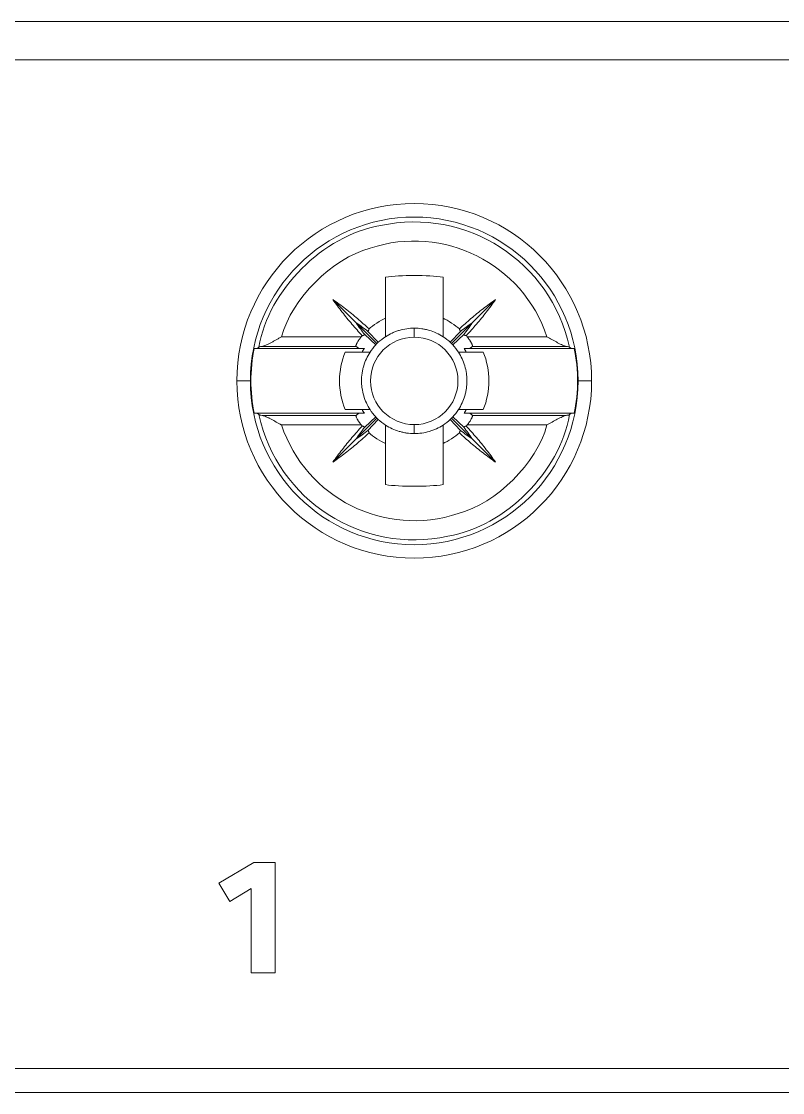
# Model space of a CAD drawing. Header units: millimetres. Extents: x 4137 to 6698, y 1400 to 3585.
# Drawn here: x 4547.32 to 4563.2, y 2844.21 to 2866.57 of the extents above; entities that cross this region are included whole.
import ezdxf

# ---------------------------------------------------------------- set-up
doc = ezdxf.new("R2010")
doc.units = ezdxf.units.MM
doc.layers.add('000-PI-Oprema', color=30, linetype='Continuous', lineweight=5)

msp = doc.modelspace()

# ---------------------------------------------------------------- linework, layer by layer
at = {"layer": '000-PI-Oprema', "color": 0, "linetype": 'ByBlock', "lineweight": 0, "ltscale": 0.25}
for p, q in [((4546.967, 2866.566), (4564.37, 2866.566)), ((4564.37, 2865.766), (4546.967, 2865.766)), ((4554.919, 2861.229), (4554.919, 2860.371)), ((4556.119, 2861.229), (4556.119, 2860.371)), ((4553.821, 2860.762), (4554.309, 2860.274)), ((4556.728, 2860.274), (4557.216, 2860.762)), ((4554.309, 2860.274), (4554.741, 2859.842)), ((4554.552, 2860.098), (4554.768, 2859.869)), ((4555.519, 2860.165), (4555.519, 2859.977)), ((4556.27, 2859.869), (4556.485, 2860.098)), ((4556.297, 2859.842), (4556.728, 2860.274)), ((4552.75, 2859.984), (4554.414, 2859.984)), ((4554.715, 2859.816), (4554.485, 2860.031)), ((4556.552, 2860.031), (4556.322, 2859.816)), ((4556.623, 2859.984), (4558.288, 2859.984)), ((4552.242, 2859.74), (4554.362, 2859.74)), ((4554.304, 2859.785), (4552.346, 2859.785)), ((4554.433, 2859.665), (4554.079, 2859.665)), ((4556.958, 2859.665), (4556.605, 2859.665)), ((4556.675, 2859.74), (4558.795, 2859.74)), ((4558.691, 2859.785), (4556.733, 2859.785)), ((4551.818, 2859.064), (4552.1, 2859.064)), ((4552.112, 2859.064), (4552.1, 2859.064)), ((4558.925, 2859.064), (4558.937, 2859.064)), ((4559.219, 2859.064), (4558.937, 2859.064)), ((4552.242, 2858.39), (4554.362, 2858.39)), ((4554.304, 2858.344), (4552.346, 2858.344)), ((4554.079, 2858.464), (4554.433, 2858.464)), ((4554.485, 2858.098), (4554.715, 2858.313)), ((4556.322, 2858.313), (4556.552, 2858.098)), ((4556.605, 2858.464), (4556.958, 2858.464)), ((4556.675, 2858.39), (4558.795, 2858.39)), ((4558.691, 2858.344), (4556.733, 2858.344)), ((4552.75, 2858.145), (4554.414, 2858.145)), ((4554.309, 2857.855), (4554.741, 2858.287)), ((4554.768, 2858.261), (4554.552, 2858.031)), ((4555.519, 2857.964), (4555.519, 2858.153)), ((4556.485, 2858.031), (4556.27, 2858.261)), ((4556.297, 2858.287), (4556.728, 2857.855)), ((4556.623, 2858.145), (4558.288, 2858.145)), ((4553.821, 2857.367), (4554.309, 2857.855)), ((4556.728, 2857.855), (4557.216, 2857.367)), ((4554.919, 2857.758), (4554.919, 2856.9)), ((4556.119, 2857.758), (4556.119, 2856.9)), ((4551.439, 2848.582), (4552.174, 2849.013)), ((4552.174, 2849.013), (4552.619, 2849.013)), ((4552.619, 2849.013), (4552.619, 2846.713)), ((4551.672, 2848.197), (4551.439, 2848.582)), ((4551.439, 2848.582), (4551.672, 2848.197)), ((4551.672, 2848.197), (4552.118, 2848.474)), ((4552.118, 2848.474), (4551.672, 2848.197)), ((4552.118, 2846.713), (4552.118, 2848.474)), ((4552.619, 2846.713), (4552.118, 2846.713)), ((4552.118, 2846.713), (4552.619, 2846.713)), ((4528.965, 2844.713), (4564.37, 2844.713)), ((4528.965, 2844.213), (4564.37, 2844.213))]:
    msp.add_line(p, q, dxfattribs=at)
for points, knots in [([(4559.219, 2859.064), (4559.219, 2861.108), (4557.563, 2862.765), (4555.519, 2862.765), (4553.475, 2862.765), (4551.818, 2861.108), (4551.818, 2859.064), (4551.818, 2857.021), (4553.475, 2855.364), (4555.519, 2855.364), (4557.563, 2855.364), (4559.219, 2857.021), (4559.219, 2859.064), (4559.219, 2859.064), (4559.219, 2859.064), (4559.219, 2859.064)], [0, 0, 0, 0, 1, 1, 1, 2, 2, 2, 3, 3, 3, 4, 4, 4, 5, 5, 5, 5]), ([(4558.937, 2859.064), (4558.937, 2860.952), (4557.407, 2862.483), (4555.519, 2862.483), (4553.631, 2862.483), (4552.1, 2860.952), (4552.1, 2859.064)], [0, 0, 0, 0, 1, 1, 1, 2, 2, 2, 2]), ([(4554.919, 2860.371), (4554.919, 2860.327), (4554.919, 2860.283), (4554.919, 2860.24), (4554.919, 2860.197), (4554.919, 2860.155), (4554.919, 2860.112), (4554.919, 2860.07), (4554.919, 2860.028), (4554.919, 2859.987)], [0, 0, 0, 0, 1, 1, 1, 2, 2, 2, 3, 3, 3, 3]), ([(4556.119, 2859.987), (4556.119, 2860.028), (4556.119, 2860.07), (4556.119, 2860.112), (4556.119, 2860.155), (4556.119, 2860.197), (4556.119, 2860.24), (4556.119, 2860.283), (4556.119, 2860.327), (4556.119, 2860.371)], [0, 0, 0, 0, 1, 1, 1, 2, 2, 2, 3, 3, 3, 3]), ([(4554.309, 2860.274), (4554.337, 2860.233), (4554.366, 2860.192), (4554.395, 2860.151), (4554.424, 2860.11), (4554.454, 2860.07), (4554.485, 2860.031)], [0, 0, 0, 0, 1, 1, 1, 2, 2, 2, 2]), ([(4554.576, 2860.149), (4554.575, 2860.147), (4554.575, 2860.144), (4554.574, 2860.142), (4554.574, 2860.139), (4554.573, 2860.137), (4554.572, 2860.134)], [0, 0, 0, 0, 1, 1, 1, 2, 2, 2, 2]), ([(4556.728, 2860.274), (4556.701, 2860.233), (4556.672, 2860.192), (4556.642, 2860.151), (4556.613, 2860.11), (4556.583, 2860.07), (4556.552, 2860.031)], [0, 0, 0, 0, 1, 1, 1, 2, 2, 2, 2]), ([(4555.519, 2858.153), (4555.015, 2858.153), (4554.607, 2858.561), (4554.607, 2859.064), (4554.607, 2859.568), (4555.015, 2859.977), (4555.519, 2859.977)], [0, 0, 0, 0, 1, 1, 1, 2, 2, 2, 2]), ([(4555.519, 2859.977), (4556.023, 2859.977), (4556.431, 2859.568), (4556.431, 2859.064), (4556.431, 2858.561), (4556.023, 2858.153), (4555.519, 2858.153)], [0, 0, 0, 0, 1, 1, 1, 2, 2, 2, 2]), ([(4552.242, 2859.74), (4552.235, 2859.74), (4552.228, 2859.74), (4552.221, 2859.74), (4552.214, 2859.74), (4552.207, 2859.74), (4552.201, 2859.74), (4552.194, 2859.74), (4552.187, 2859.74), (4552.18, 2859.74)], [0, 0, 0, 0, 1, 1, 1, 2, 2, 2, 3, 3, 3, 3]), ([(4552.382, 2859.794), (4552.396, 2859.798), (4552.41, 2859.804), (4552.425, 2859.811), (4552.44, 2859.818), (4552.457, 2859.826), (4552.473, 2859.834)], [1, 1, 1, 1, 2, 2, 2, 3, 3, 3, 3]), ([(4554.079, 2859.665), (4554.002, 2859.478), (4553.96, 2859.272), (4553.96, 2859.064), (4553.96, 2858.858), (4554.002, 2858.651), (4554.079, 2858.464)], [0, 0, 0, 0, 1, 1, 1, 2, 2, 2, 2]), ([(4554.478, 2859.74), (4554.458, 2859.74), (4554.439, 2859.74), (4554.42, 2859.74), (4554.401, 2859.74), (4554.382, 2859.74), (4554.362, 2859.74)], [0, 0, 0, 0, 1, 1, 1, 2, 2, 2, 2]), ([(4554.597, 2859.665), (4554.569, 2859.665), (4554.543, 2859.665), (4554.515, 2859.665), (4554.488, 2859.665), (4554.461, 2859.665), (4554.433, 2859.665)], [0, 0, 0, 0, 1, 1, 1, 2, 2, 2, 2]), ([(4556.605, 2859.665), (4556.577, 2859.665), (4556.55, 2859.665), (4556.522, 2859.665), (4556.495, 2859.665), (4556.468, 2859.665), (4556.441, 2859.665)], [0, 0, 0, 0, 1, 1, 1, 2, 2, 2, 2]), ([(4556.675, 2859.74), (4556.656, 2859.74), (4556.636, 2859.74), (4556.617, 2859.74), (4556.598, 2859.74), (4556.579, 2859.74), (4556.56, 2859.74)], [0, 0, 0, 0, 1, 1, 1, 2, 2, 2, 2]), ([(4556.675, 2859.74), (4556.685, 2859.747), (4556.694, 2859.755), (4556.704, 2859.762), (4556.714, 2859.77), (4556.723, 2859.778), (4556.733, 2859.785)], [0, 0, 0, 0, 1, 1, 1, 2, 2, 2, 2]), ([(4556.733, 2859.785), (4556.734, 2859.786), (4556.735, 2859.789), (4556.735, 2859.793), (4556.735, 2859.795), (4556.734, 2859.797), (4556.734, 2859.8)], [0, 0, 0, 0, 1, 1, 1, 2, 2, 2, 2]), ([(4556.958, 2858.464), (4557.035, 2858.651), (4557.077, 2858.858), (4557.077, 2859.064), (4557.077, 2859.272), (4557.035, 2859.478), (4556.958, 2859.665)], [0, 0, 0, 0, 1, 1, 1, 2, 2, 2, 2]), ([(4558.563, 2859.834), (4558.58, 2859.826), (4558.596, 2859.818), (4558.612, 2859.811), (4558.627, 2859.804), (4558.642, 2859.799), (4558.655, 2859.794)], [5, 5, 5, 5, 6, 6, 6, 7, 7, 7, 7]), ([(4558.858, 2859.74), (4558.851, 2859.74), (4558.844, 2859.74), (4558.837, 2859.74), (4558.83, 2859.74), (4558.823, 2859.74), (4558.816, 2859.74), (4558.809, 2859.74), (4558.802, 2859.74), (4558.795, 2859.74)], [0, 0, 0, 0, 1, 1, 1, 2, 2, 2, 3, 3, 3, 3]), ([(4554.43, 2859.223), (4554.423, 2859.171), (4554.419, 2859.118), (4554.419, 2859.066), (4554.419, 2859.039), (4554.42, 2859.013), (4554.421, 2858.987)], [5, 5, 5, 5, 6, 6, 6, 7, 7, 7, 7]), ([(4552.1, 2859.064), (4552.1, 2857.177), (4553.631, 2855.646), (4555.519, 2855.646), (4557.407, 2855.646), (4558.937, 2857.177), (4558.937, 2859.064)], [0, 0, 0, 0, 1, 1, 1, 2, 2, 2, 2]), ([(4556.607, 2858.906), (4556.615, 2858.958), (4556.619, 2859.011), (4556.619, 2859.064), (4556.619, 2859.09), (4556.618, 2859.116), (4556.616, 2859.143)], [5, 5, 5, 5, 6, 6, 6, 7, 7, 7, 7]), ([(4552.18, 2858.39), (4552.187, 2858.39), (4552.194, 2858.39), (4552.201, 2858.39), (4552.207, 2858.39), (4552.214, 2858.39), (4552.221, 2858.39), (4552.228, 2858.39), (4552.235, 2858.39), (4552.242, 2858.39)], [0, 0, 0, 0, 1, 1, 1, 2, 2, 2, 3, 3, 3, 3]), ([(4552.242, 2858.39), (4552.248, 2858.384), (4552.254, 2858.38), (4552.26, 2858.375), (4552.266, 2858.37), (4552.272, 2858.365), (4552.278, 2858.36)], [0, 0, 0, 0, 1, 1, 1, 2, 2, 2, 2]), ([(4554.362, 2858.39), (4554.382, 2858.39), (4554.401, 2858.39), (4554.42, 2858.39), (4554.439, 2858.39), (4554.458, 2858.39), (4554.478, 2858.39)], [0, 0, 0, 0, 1, 1, 1, 2, 2, 2, 2]), ([(4554.433, 2858.464), (4554.461, 2858.464), (4554.488, 2858.464), (4554.515, 2858.464), (4554.543, 2858.464), (4554.569, 2858.464), (4554.597, 2858.464)], [0, 0, 0, 0, 1, 1, 1, 2, 2, 2, 2]), ([(4556.441, 2858.464), (4556.468, 2858.464), (4556.495, 2858.464), (4556.522, 2858.464), (4556.55, 2858.464), (4556.577, 2858.464), (4556.605, 2858.464)], [0, 0, 0, 0, 1, 1, 1, 2, 2, 2, 2]), ([(4556.56, 2858.39), (4556.579, 2858.39), (4556.598, 2858.39), (4556.617, 2858.39), (4556.636, 2858.39), (4556.656, 2858.39), (4556.675, 2858.39)], [0, 0, 0, 0, 1, 1, 1, 2, 2, 2, 2]), ([(4558.652, 2858.334), (4558.644, 2858.331), (4558.637, 2858.329), (4558.629, 2858.326), (4558.622, 2858.322), (4558.614, 2858.319), (4558.606, 2858.315)], [1, 1, 1, 1, 2, 2, 2, 3, 3, 3, 3]), ([(4558.795, 2858.39), (4558.802, 2858.39), (4558.809, 2858.39), (4558.816, 2858.39), (4558.823, 2858.39), (4558.83, 2858.39), (4558.837, 2858.39), (4558.844, 2858.39), (4558.851, 2858.39), (4558.858, 2858.39)], [0, 0, 0, 0, 1, 1, 1, 2, 2, 2, 3, 3, 3, 3]), ([(4554.919, 2858.143), (4554.919, 2858.101), (4554.919, 2858.059), (4554.919, 2858.017), (4554.919, 2857.974), (4554.919, 2857.932), (4554.919, 2857.889), (4554.919, 2857.846), (4554.919, 2857.802), (4554.919, 2857.758)], [0, 0, 0, 0, 1, 1, 1, 2, 2, 2, 3, 3, 3, 3]), ([(4556.119, 2857.758), (4556.119, 2857.802), (4556.119, 2857.846), (4556.119, 2857.889), (4556.119, 2857.932), (4556.119, 2857.974), (4556.119, 2858.016), (4556.119, 2858.059), (4556.119, 2858.101), (4556.119, 2858.143)], [0, 0, 0, 0, 1, 1, 1, 2, 2, 2, 3, 3, 3, 3]), ([(4554.552, 2858.031), (4554.556, 2858.027), (4554.558, 2858.023), (4554.56, 2858.02), (4554.562, 2858.017), (4554.564, 2858.014), (4554.565, 2858.011)], [0, 0, 0, 0, 1, 1, 1, 2, 2, 2, 2])]:
    msp.add_open_spline(points, degree=3, knots=knots, dxfattribs=at)
for points in [[(4554.814, 2862.305), (4556.604, 2862.694), (4558.37, 2861.559), (4558.759, 2859.769)], [(4554.599, 2861.834), (4556.128, 2862.341), (4557.78, 2861.513), (4558.288, 2859.984)], [(4552.278, 2859.769), (4552.485, 2860.969), (4553.614, 2862.098), (4554.814, 2862.305)], [(4552.75, 2859.984), (4552.967, 2860.785), (4553.798, 2861.616), (4554.599, 2861.834)], [(4554.919, 2861.229), (4555.229, 2861.277), (4555.808, 2861.277), (4556.119, 2861.229)], [(4553.821, 2860.762), (4553.911, 2860.699), (4553.998, 2860.635), (4554.083, 2860.569)], [(4554.015, 2860.5), (4553.949, 2860.586), (4553.884, 2860.673), (4553.821, 2860.762)], [(4556.954, 2860.569), (4557.04, 2860.635), (4557.127, 2860.699), (4557.216, 2860.762)], [(4557.216, 2860.762), (4557.153, 2860.673), (4557.089, 2860.586), (4557.022, 2860.5)], [(4554.083, 2860.569), (4554.169, 2860.502), (4554.253, 2860.434), (4554.335, 2860.364)], [(4556.703, 2860.364), (4556.785, 2860.434), (4556.869, 2860.502), (4556.954, 2860.569)], [(4554.219, 2860.249), (4554.149, 2860.331), (4554.081, 2860.414), (4554.015, 2860.5)], [(4554.335, 2860.364), (4554.417, 2860.294), (4554.497, 2860.223), (4554.576, 2860.149)], [(4554.919, 2860.371), (4554.819, 2860.33), (4554.654, 2860.223), (4554.576, 2860.149)], [(4556.462, 2860.149), (4556.383, 2860.223), (4556.219, 2860.33), (4556.119, 2860.371)], [(4556.462, 2860.149), (4556.54, 2860.223), (4556.621, 2860.294), (4556.703, 2860.364)], [(4557.022, 2860.5), (4556.956, 2860.414), (4556.888, 2860.331), (4556.818, 2860.249)], [(4554.434, 2860.008), (4554.361, 2860.086), (4554.289, 2860.167), (4554.219, 2860.249)], [(4554.309, 2860.274), (4554.351, 2860.246), (4554.392, 2860.218), (4554.432, 2860.188)], [(4554.432, 2860.188), (4554.473, 2860.159), (4554.513, 2860.129), (4554.552, 2860.098)], [(4554.56, 2860.109), (4554.558, 2860.106), (4554.555, 2860.102), (4554.552, 2860.098)], [(4554.565, 2860.118), (4554.564, 2860.115), (4554.562, 2860.112), (4554.56, 2860.109)], [(4554.569, 2860.126), (4554.568, 2860.124), (4554.567, 2860.121), (4554.565, 2860.118)], [(4554.572, 2860.134), (4554.571, 2860.132), (4554.57, 2860.129), (4554.569, 2860.126)], [(4555.131, 2860.094), (4555.106, 2860.085), (4555.082, 2860.074), (4555.058, 2860.063)], [(4555.207, 2860.119), (4555.181, 2860.112), (4555.156, 2860.103), (4555.131, 2860.094)], [(4555.361, 2860.153), (4555.309, 2860.146), (4555.257, 2860.134), (4555.207, 2860.119)], [(4555.519, 2860.165), (4555.465, 2860.165), (4555.413, 2860.161), (4555.361, 2860.153)], [(4555.677, 2860.153), (4555.625, 2860.161), (4555.572, 2860.165), (4555.519, 2860.165)], [(4555.755, 2860.139), (4555.729, 2860.144), (4555.704, 2860.149), (4555.677, 2860.153)], [(4555.832, 2860.119), (4555.807, 2860.126), (4555.781, 2860.133), (4555.755, 2860.139)], [(4555.98, 2860.063), (4555.932, 2860.085), (4555.883, 2860.104), (4555.832, 2860.119)], [(4556.464, 2860.142), (4556.463, 2860.144), (4556.462, 2860.147), (4556.462, 2860.149)], [(4556.466, 2860.135), (4556.465, 2860.137), (4556.464, 2860.139), (4556.464, 2860.142)], [(4556.468, 2860.126), (4556.467, 2860.129), (4556.466, 2860.132), (4556.466, 2860.135)], [(4556.472, 2860.118), (4556.47, 2860.121), (4556.469, 2860.124), (4556.468, 2860.126)], [(4556.478, 2860.109), (4556.476, 2860.112), (4556.474, 2860.115), (4556.472, 2860.118)], [(4556.485, 2860.098), (4556.482, 2860.102), (4556.48, 2860.106), (4556.478, 2860.109)], [(4556.605, 2860.188), (4556.564, 2860.159), (4556.525, 2860.129), (4556.485, 2860.098)], [(4556.818, 2860.249), (4556.748, 2860.167), (4556.677, 2860.086), (4556.603, 2860.008)], [(4556.728, 2860.274), (4556.687, 2860.246), (4556.645, 2860.218), (4556.605, 2860.188)], [(4552.525, 2859.861), (4552.543, 2859.87), (4552.562, 2859.88), (4552.58, 2859.89)], [(4552.58, 2859.89), (4552.599, 2859.901), (4552.617, 2859.911), (4552.637, 2859.922)], [(4552.637, 2859.922), (4552.655, 2859.932), (4552.675, 2859.943), (4552.693, 2859.953)], [(4552.693, 2859.953), (4552.713, 2859.964), (4552.731, 2859.974), (4552.75, 2859.984)], [(4554.345, 2859.888), (4554.339, 2859.878), (4554.333, 2859.868), (4554.328, 2859.858)], [(4554.365, 2859.92), (4554.358, 2859.91), (4554.351, 2859.899), (4554.345, 2859.888)], [(4554.414, 2859.984), (4554.396, 2859.963), (4554.38, 2859.942), (4554.365, 2859.92)], [(4554.434, 2860.008), (4554.429, 2860.002), (4554.419, 2859.99), (4554.414, 2859.984)], [(4554.441, 2860.009), (4554.439, 2860.008), (4554.436, 2860.008), (4554.434, 2860.008)], [(4554.449, 2860.011), (4554.446, 2860.011), (4554.444, 2860.01), (4554.441, 2860.009)], [(4554.457, 2860.014), (4554.454, 2860.013), (4554.452, 2860.012), (4554.449, 2860.011)], [(4554.465, 2860.018), (4554.462, 2860.017), (4554.46, 2860.015), (4554.457, 2860.014)], [(4554.474, 2860.024), (4554.471, 2860.022), (4554.468, 2860.019), (4554.465, 2860.018)], [(4554.485, 2860.031), (4554.481, 2860.028), (4554.478, 2860.026), (4554.474, 2860.024)], [(4554.768, 2859.869), (4554.761, 2859.862), (4554.747, 2859.849), (4554.741, 2859.842)], [(4554.768, 2859.869), (4554.803, 2859.903), (4554.876, 2859.961), (4554.919, 2859.987)], [(4555.058, 2860.063), (4555.01, 2860.041), (4554.964, 2860.016), (4554.919, 2859.987)], [(4556.119, 2859.987), (4556.074, 2860.016), (4556.028, 2860.041), (4555.98, 2860.063)], [(4556.27, 2859.869), (4556.235, 2859.903), (4556.161, 2859.961), (4556.119, 2859.987)], [(4556.297, 2859.842), (4556.29, 2859.849), (4556.277, 2859.862), (4556.27, 2859.869)], [(4556.563, 2860.024), (4556.56, 2860.026), (4556.557, 2860.028), (4556.552, 2860.031)], [(4556.572, 2860.018), (4556.569, 2860.019), (4556.566, 2860.022), (4556.563, 2860.024)], [(4556.581, 2860.014), (4556.578, 2860.015), (4556.575, 2860.017), (4556.572, 2860.018)], [(4556.588, 2860.011), (4556.586, 2860.012), (4556.583, 2860.013), (4556.581, 2860.014)], [(4556.596, 2860.009), (4556.593, 2860.01), (4556.591, 2860.011), (4556.588, 2860.011)], [(4556.603, 2860.008), (4556.601, 2860.008), (4556.599, 2860.008), (4556.596, 2860.009)], [(4556.623, 2859.984), (4556.619, 2859.99), (4556.609, 2860.002), (4556.603, 2860.008)], [(4556.672, 2859.92), (4556.657, 2859.942), (4556.641, 2859.963), (4556.623, 2859.984)], [(4556.683, 2859.904), (4556.679, 2859.909), (4556.676, 2859.915), (4556.672, 2859.92)], [(4556.693, 2859.888), (4556.69, 2859.893), (4556.686, 2859.899), (4556.683, 2859.904)], [(4556.702, 2859.873), (4556.699, 2859.878), (4556.696, 2859.883), (4556.693, 2859.888)], [(4556.71, 2859.858), (4556.707, 2859.862), (4556.705, 2859.868), (4556.702, 2859.873)], [(4558.288, 2859.984), (4558.306, 2859.974), (4558.325, 2859.964), (4558.344, 2859.953)], [(4558.344, 2859.953), (4558.363, 2859.943), (4558.382, 2859.932), (4558.4, 2859.922)], [(4558.4, 2859.922), (4558.419, 2859.911), (4558.438, 2859.901), (4558.457, 2859.891)], [(4558.457, 2859.891), (4558.475, 2859.881), (4558.493, 2859.871), (4558.511, 2859.861)], [(4552.18, 2859.74), (4552.14, 2859.568), (4552.107, 2859.241), (4552.112, 2859.064)], [(4552.26, 2859.754), (4552.254, 2859.749), (4552.248, 2859.745), (4552.242, 2859.74)], [(4552.278, 2859.769), (4552.272, 2859.764), (4552.266, 2859.759), (4552.26, 2859.754)], [(4552.278, 2859.769), (4552.282, 2859.772), (4552.289, 2859.775), (4552.301, 2859.777)], [(4552.301, 2859.777), (4552.307, 2859.779), (4552.313, 2859.78), (4552.32, 2859.781)], [(4552.32, 2859.781), (4552.328, 2859.782), (4552.337, 2859.784), (4552.346, 2859.785)], [(4552.346, 2859.785), (4552.357, 2859.787), (4552.369, 2859.789), (4552.382, 2859.794)], [(4552.473, 2859.834), (4552.49, 2859.842), (4552.507, 2859.851), (4552.525, 2859.861)], [(4554.303, 2859.793), (4554.302, 2859.789), (4554.303, 2859.786), (4554.304, 2859.785)], [(4554.306, 2859.808), (4554.304, 2859.802), (4554.303, 2859.797), (4554.303, 2859.793)], [(4554.304, 2859.785), (4554.314, 2859.778), (4554.324, 2859.77), (4554.333, 2859.762)], [(4554.31, 2859.819), (4554.308, 2859.815), (4554.307, 2859.811), (4554.306, 2859.808)], [(4554.314, 2859.831), (4554.312, 2859.827), (4554.311, 2859.822), (4554.31, 2859.819)], [(4554.32, 2859.844), (4554.318, 2859.839), (4554.316, 2859.835), (4554.314, 2859.831)], [(4554.328, 2859.858), (4554.325, 2859.853), (4554.322, 2859.848), (4554.32, 2859.844)], [(4554.333, 2859.762), (4554.343, 2859.755), (4554.353, 2859.747), (4554.362, 2859.74)], [(4554.478, 2859.74), (4554.465, 2859.721), (4554.443, 2859.684), (4554.433, 2859.665)], [(4554.597, 2859.665), (4554.567, 2859.62), (4554.542, 2859.574), (4554.52, 2859.526)], [(4554.597, 2859.665), (4554.622, 2859.707), (4554.68, 2859.78), (4554.715, 2859.816)], [(4554.741, 2859.842), (4554.734, 2859.836), (4554.721, 2859.823), (4554.715, 2859.816)], [(4556.322, 2859.816), (4556.316, 2859.823), (4556.303, 2859.836), (4556.297, 2859.842)], [(4556.441, 2859.665), (4556.415, 2859.707), (4556.357, 2859.78), (4556.322, 2859.816)], [(4556.518, 2859.525), (4556.496, 2859.573), (4556.47, 2859.62), (4556.441, 2859.665)], [(4556.605, 2859.665), (4556.594, 2859.684), (4556.572, 2859.721), (4556.56, 2859.74)], [(4556.723, 2859.83), (4556.72, 2859.839), (4556.715, 2859.848), (4556.71, 2859.858)], [(4556.728, 2859.818), (4556.727, 2859.822), (4556.725, 2859.826), (4556.723, 2859.83)], [(4556.732, 2859.808), (4556.731, 2859.811), (4556.729, 2859.815), (4556.728, 2859.818)], [(4556.734, 2859.8), (4556.734, 2859.802), (4556.733, 2859.805), (4556.732, 2859.808)], [(4558.511, 2859.861), (4558.529, 2859.852), (4558.546, 2859.843), (4558.563, 2859.834)], [(4558.655, 2859.794), (4558.668, 2859.789), (4558.681, 2859.787), (4558.691, 2859.785)], [(4558.691, 2859.785), (4558.71, 2859.782), (4558.725, 2859.78), (4558.737, 2859.778)], [(4558.737, 2859.778), (4558.742, 2859.776), (4558.747, 2859.775), (4558.751, 2859.773)], [(4558.751, 2859.773), (4558.755, 2859.772), (4558.757, 2859.77), (4558.759, 2859.769)], [(4558.777, 2859.754), (4558.771, 2859.759), (4558.765, 2859.764), (4558.759, 2859.769)], [(4558.795, 2859.74), (4558.789, 2859.745), (4558.783, 2859.749), (4558.777, 2859.754)], [(4558.925, 2859.064), (4558.931, 2859.241), (4558.898, 2859.568), (4558.858, 2859.74)], [(4554.52, 2859.526), (4554.498, 2859.478), (4554.48, 2859.429), (4554.465, 2859.378)], [(4556.573, 2859.377), (4556.559, 2859.427), (4556.54, 2859.477), (4556.518, 2859.525)], [(4554.445, 2859.301), (4554.439, 2859.275), (4554.434, 2859.249), (4554.43, 2859.223)], [(4554.454, 2859.34), (4554.451, 2859.327), (4554.447, 2859.314), (4554.445, 2859.301)], [(4554.465, 2859.378), (4554.461, 2859.366), (4554.457, 2859.353), (4554.454, 2859.34)], [(4556.608, 2859.222), (4556.6, 2859.275), (4556.588, 2859.326), (4556.573, 2859.377)], [(4556.616, 2859.143), (4556.614, 2859.169), (4556.611, 2859.196), (4556.608, 2859.222)], [(4552.112, 2859.064), (4552.107, 2858.888), (4552.14, 2858.562), (4552.18, 2858.39)], [(4554.421, 2858.987), (4554.423, 2858.96), (4554.426, 2858.934), (4554.43, 2858.907)], [(4558.858, 2858.39), (4558.898, 2858.562), (4558.931, 2858.888), (4558.925, 2859.064)], [(4554.43, 2858.907), (4554.438, 2858.855), (4554.449, 2858.803), (4554.464, 2858.753)], [(4554.464, 2858.753), (4554.479, 2858.702), (4554.498, 2858.653), (4554.52, 2858.604)], [(4556.517, 2858.604), (4556.539, 2858.651), (4556.558, 2858.7), (4556.573, 2858.751)], [(4556.573, 2858.751), (4556.577, 2858.764), (4556.58, 2858.776), (4556.583, 2858.79)], [(4556.583, 2858.79), (4556.587, 2858.802), (4556.59, 2858.815), (4556.593, 2858.828)], [(4556.593, 2858.828), (4556.599, 2858.854), (4556.603, 2858.881), (4556.607, 2858.906)], [(4554.52, 2858.604), (4554.542, 2858.556), (4554.567, 2858.509), (4554.597, 2858.464)], [(4556.441, 2858.464), (4556.47, 2858.509), (4556.495, 2858.556), (4556.517, 2858.604)], [(4556.223, 2855.824), (4554.434, 2855.435), (4552.667, 2856.571), (4552.278, 2858.36)], [(4552.287, 2858.356), (4552.283, 2858.358), (4552.28, 2858.359), (4552.278, 2858.36)], [(4552.301, 2858.352), (4552.295, 2858.353), (4552.29, 2858.355), (4552.287, 2858.356)], [(4552.346, 2858.344), (4552.327, 2858.347), (4552.312, 2858.349), (4552.301, 2858.352)], [(4552.365, 2858.34), (4552.358, 2858.342), (4552.352, 2858.343), (4552.346, 2858.344)], [(4552.386, 2858.334), (4552.379, 2858.337), (4552.372, 2858.339), (4552.365, 2858.34)], [(4552.432, 2858.315), (4552.416, 2858.322), (4552.4, 2858.329), (4552.386, 2858.334)], [(4552.482, 2858.291), (4552.464, 2858.3), (4552.448, 2858.308), (4552.432, 2858.315)], [(4554.304, 2858.344), (4554.303, 2858.343), (4554.302, 2858.34), (4554.303, 2858.337)], [(4554.303, 2858.337), (4554.303, 2858.335), (4554.303, 2858.332), (4554.303, 2858.33)], [(4554.303, 2858.33), (4554.304, 2858.327), (4554.305, 2858.324), (4554.306, 2858.321)], [(4554.333, 2858.367), (4554.324, 2858.36), (4554.314, 2858.352), (4554.304, 2858.344)], [(4554.306, 2858.321), (4554.307, 2858.318), (4554.308, 2858.314), (4554.309, 2858.311)], [(4554.309, 2858.311), (4554.311, 2858.307), (4554.312, 2858.303), (4554.314, 2858.299)], [(4554.362, 2858.39), (4554.353, 2858.382), (4554.343, 2858.374), (4554.333, 2858.367)], [(4554.433, 2858.464), (4554.443, 2858.445), (4554.465, 2858.408), (4554.478, 2858.39)], [(4554.715, 2858.313), (4554.68, 2858.349), (4554.622, 2858.422), (4554.597, 2858.464)], [(4554.715, 2858.313), (4554.721, 2858.307), (4554.734, 2858.293), (4554.741, 2858.287)], [(4558.759, 2858.36), (4558.552, 2857.16), (4557.423, 2856.031), (4556.223, 2855.824)], [(4556.297, 2858.287), (4556.303, 2858.293), (4556.316, 2858.307), (4556.322, 2858.313)], [(4556.322, 2858.313), (4556.357, 2858.349), (4556.415, 2858.422), (4556.441, 2858.464)], [(4556.56, 2858.39), (4556.572, 2858.408), (4556.594, 2858.445), (4556.605, 2858.464)], [(4556.704, 2858.367), (4556.694, 2858.374), (4556.685, 2858.382), (4556.675, 2858.39)], [(4556.733, 2858.344), (4556.723, 2858.352), (4556.714, 2858.36), (4556.704, 2858.367)], [(4556.723, 2858.299), (4556.725, 2858.303), (4556.727, 2858.307), (4556.728, 2858.311)], [(4556.728, 2858.311), (4556.729, 2858.314), (4556.731, 2858.318), (4556.732, 2858.321)], [(4556.732, 2858.321), (4556.734, 2858.327), (4556.735, 2858.333), (4556.735, 2858.337)], [(4556.735, 2858.337), (4556.735, 2858.34), (4556.734, 2858.343), (4556.733, 2858.344)], [(4558.606, 2858.315), (4558.59, 2858.308), (4558.573, 2858.3), (4558.556, 2858.291)], [(4558.691, 2858.344), (4558.679, 2858.343), (4558.666, 2858.339), (4558.652, 2858.334)], [(4558.717, 2858.348), (4558.709, 2858.347), (4558.701, 2858.345), (4558.691, 2858.344)], [(4558.737, 2858.352), (4558.731, 2858.351), (4558.724, 2858.349), (4558.717, 2858.348)], [(4558.759, 2858.36), (4558.756, 2858.358), (4558.748, 2858.355), (4558.737, 2858.352)], [(4558.759, 2858.36), (4558.765, 2858.365), (4558.771, 2858.37), (4558.777, 2858.375)], [(4558.777, 2858.375), (4558.783, 2858.38), (4558.789, 2858.384), (4558.795, 2858.39)], [(4552.507, 2858.278), (4552.499, 2858.282), (4552.49, 2858.287), (4552.482, 2858.291)], [(4552.533, 2858.264), (4552.524, 2858.269), (4552.516, 2858.273), (4552.507, 2858.278)], [(4552.64, 2858.206), (4552.604, 2858.226), (4552.569, 2858.245), (4552.533, 2858.264)], [(4552.695, 2858.176), (4552.676, 2858.186), (4552.658, 2858.196), (4552.64, 2858.206)], [(4552.722, 2858.16), (4552.713, 2858.165), (4552.704, 2858.17), (4552.695, 2858.176)], [(4552.736, 2858.153), (4552.731, 2858.155), (4552.727, 2858.158), (4552.722, 2858.16)], [(4552.75, 2858.145), (4552.745, 2858.147), (4552.741, 2858.15), (4552.736, 2858.153)], [(4556.438, 2856.296), (4554.909, 2855.788), (4553.258, 2856.616), (4552.75, 2858.145)], [(4554.219, 2857.881), (4554.289, 2857.963), (4554.361, 2858.043), (4554.434, 2858.121)], [(4554.314, 2858.299), (4554.318, 2858.291), (4554.322, 2858.281), (4554.328, 2858.271)], [(4554.328, 2858.271), (4554.33, 2858.267), (4554.333, 2858.262), (4554.336, 2858.257)], [(4554.336, 2858.257), (4554.339, 2858.251), (4554.341, 2858.246), (4554.345, 2858.241)], [(4554.345, 2858.241), (4554.348, 2858.236), (4554.351, 2858.231), (4554.355, 2858.225)], [(4554.355, 2858.225), (4554.358, 2858.22), (4554.362, 2858.214), (4554.365, 2858.209)], [(4554.365, 2858.209), (4554.38, 2858.187), (4554.396, 2858.166), (4554.414, 2858.145)], [(4554.395, 2857.978), (4554.424, 2858.019), (4554.454, 2858.059), (4554.485, 2858.098)], [(4554.414, 2858.145), (4554.419, 2858.139), (4554.429, 2858.127), (4554.434, 2858.121)], [(4554.434, 2858.121), (4554.436, 2858.121), (4554.439, 2858.121), (4554.441, 2858.12)], [(4554.441, 2858.12), (4554.444, 2858.12), (4554.447, 2858.119), (4554.449, 2858.118)], [(4554.449, 2858.118), (4554.452, 2858.117), (4554.454, 2858.116), (4554.457, 2858.115)], [(4554.457, 2858.115), (4554.46, 2858.114), (4554.463, 2858.113), (4554.465, 2858.111)], [(4554.465, 2858.111), (4554.468, 2858.11), (4554.471, 2858.108), (4554.474, 2858.106)], [(4554.474, 2858.106), (4554.478, 2858.104), (4554.481, 2858.101), (4554.485, 2858.098)], [(4554.741, 2858.287), (4554.747, 2858.28), (4554.761, 2858.267), (4554.768, 2858.261)], [(4554.919, 2858.143), (4554.876, 2858.169), (4554.803, 2858.226), (4554.768, 2858.261)], [(4554.919, 2858.143), (4554.964, 2858.114), (4555.01, 2858.088), (4555.057, 2858.066)], [(4555.98, 2858.066), (4556.028, 2858.088), (4556.074, 2858.114), (4556.119, 2858.143)], [(4556.119, 2858.143), (4556.161, 2858.169), (4556.235, 2858.226), (4556.27, 2858.261)], [(4556.27, 2858.261), (4556.277, 2858.267), (4556.29, 2858.28), (4556.297, 2858.287)], [(4558.288, 2858.145), (4558.07, 2857.344), (4557.239, 2856.513), (4556.438, 2856.296)], [(4556.552, 2858.098), (4556.557, 2858.101), (4556.56, 2858.104), (4556.563, 2858.106)], [(4556.642, 2857.978), (4556.613, 2858.019), (4556.583, 2858.059), (4556.552, 2858.098)], [(4556.563, 2858.106), (4556.566, 2858.108), (4556.569, 2858.11), (4556.572, 2858.111)], [(4556.572, 2858.111), (4556.575, 2858.113), (4556.578, 2858.114), (4556.581, 2858.115)], [(4556.581, 2858.115), (4556.583, 2858.116), (4556.586, 2858.117), (4556.588, 2858.118)], [(4556.588, 2858.118), (4556.591, 2858.119), (4556.593, 2858.12), (4556.596, 2858.12)], [(4556.596, 2858.12), (4556.599, 2858.121), (4556.601, 2858.121), (4556.603, 2858.121)], [(4556.603, 2858.121), (4556.609, 2858.127), (4556.619, 2858.139), (4556.623, 2858.145)], [(4556.603, 2858.121), (4556.677, 2858.043), (4556.748, 2857.963), (4556.818, 2857.881)], [(4556.623, 2858.145), (4556.641, 2858.166), (4556.657, 2858.187), (4556.672, 2858.209)], [(4556.672, 2858.209), (4556.679, 2858.22), (4556.686, 2858.23), (4556.693, 2858.241)], [(4556.693, 2858.241), (4556.699, 2858.251), (4556.705, 2858.262), (4556.71, 2858.271)], [(4556.71, 2858.271), (4556.713, 2858.276), (4556.715, 2858.281), (4556.717, 2858.286)], [(4556.717, 2858.286), (4556.719, 2858.29), (4556.721, 2858.295), (4556.723, 2858.299)], [(4558.315, 2858.16), (4558.306, 2858.155), (4558.297, 2858.15), (4558.288, 2858.145)], [(4558.343, 2858.176), (4558.334, 2858.17), (4558.325, 2858.165), (4558.315, 2858.16)], [(4558.398, 2858.206), (4558.379, 2858.196), (4558.361, 2858.186), (4558.343, 2858.176)], [(4558.504, 2858.265), (4558.469, 2858.246), (4558.433, 2858.226), (4558.398, 2858.206)], [(4558.531, 2858.278), (4558.522, 2858.273), (4558.513, 2858.269), (4558.504, 2858.265)], [(4558.556, 2858.291), (4558.548, 2858.287), (4558.539, 2858.283), (4558.531, 2858.278)], [(4554.015, 2857.629), (4554.081, 2857.715), (4554.149, 2857.799), (4554.219, 2857.881)], [(4554.309, 2857.855), (4554.337, 2857.897), (4554.366, 2857.938), (4554.395, 2857.978)], [(4554.309, 2857.855), (4554.351, 2857.883), (4554.392, 2857.912), (4554.432, 2857.941)], [(4554.576, 2857.98), (4554.497, 2857.907), (4554.417, 2857.835), (4554.335, 2857.765)], [(4554.432, 2857.941), (4554.473, 2857.97), (4554.513, 2858), (4554.552, 2858.031)], [(4554.565, 2858.011), (4554.567, 2858.008), (4554.568, 2858.005), (4554.569, 2858.003)], [(4554.569, 2858.003), (4554.57, 2858), (4554.571, 2857.998), (4554.572, 2857.995)], [(4554.572, 2857.995), (4554.573, 2857.992), (4554.574, 2857.99), (4554.574, 2857.988)], [(4554.574, 2857.988), (4554.575, 2857.985), (4554.575, 2857.982), (4554.576, 2857.98)], [(4554.576, 2857.98), (4554.654, 2857.906), (4554.819, 2857.8), (4554.919, 2857.758)], [(4555.057, 2858.066), (4555.105, 2858.044), (4555.154, 2858.026), (4555.205, 2858.011)], [(4555.205, 2858.011), (4555.23, 2858.003), (4555.256, 2857.997), (4555.282, 2857.991)], [(4555.282, 2857.991), (4555.308, 2857.985), (4555.334, 2857.98), (4555.36, 2857.976)], [(4555.36, 2857.976), (4555.413, 2857.968), (4555.465, 2857.964), (4555.519, 2857.964)], [(4555.519, 2857.964), (4555.572, 2857.964), (4555.625, 2857.968), (4555.677, 2857.976)], [(4555.677, 2857.976), (4555.729, 2857.984), (4555.78, 2857.995), (4555.831, 2858.01)], [(4555.831, 2858.01), (4555.856, 2858.018), (4555.881, 2858.026), (4555.906, 2858.035)], [(4555.906, 2858.035), (4555.931, 2858.045), (4555.956, 2858.055), (4555.98, 2858.066)], [(4556.119, 2857.758), (4556.219, 2857.8), (4556.383, 2857.906), (4556.462, 2857.98)], [(4556.462, 2857.98), (4556.462, 2857.982), (4556.463, 2857.985), (4556.464, 2857.988)], [(4556.703, 2857.765), (4556.621, 2857.835), (4556.54, 2857.907), (4556.462, 2857.98)], [(4556.464, 2857.988), (4556.464, 2857.99), (4556.465, 2857.992), (4556.466, 2857.995)], [(4556.466, 2857.995), (4556.466, 2857.998), (4556.467, 2858), (4556.468, 2858.003)], [(4556.468, 2858.003), (4556.469, 2858.005), (4556.471, 2858.008), (4556.472, 2858.011)], [(4556.472, 2858.011), (4556.474, 2858.014), (4556.476, 2858.017), (4556.478, 2858.021)], [(4556.478, 2858.021), (4556.48, 2858.023), (4556.482, 2858.027), (4556.485, 2858.031)], [(4556.605, 2857.941), (4556.564, 2857.97), (4556.525, 2858), (4556.485, 2858.031)], [(4556.728, 2857.855), (4556.687, 2857.883), (4556.645, 2857.912), (4556.605, 2857.941)], [(4556.728, 2857.855), (4556.701, 2857.897), (4556.672, 2857.938), (4556.642, 2857.978)], [(4556.818, 2857.881), (4556.888, 2857.799), (4556.956, 2857.715), (4557.022, 2857.629)], [(4554.335, 2857.765), (4554.253, 2857.695), (4554.169, 2857.627), (4554.083, 2857.561)], [(4556.954, 2857.561), (4556.869, 2857.627), (4556.785, 2857.695), (4556.703, 2857.765)], [(4553.821, 2857.367), (4553.884, 2857.456), (4553.949, 2857.544), (4554.015, 2857.629)], [(4554.083, 2857.561), (4553.998, 2857.495), (4553.911, 2857.43), (4553.821, 2857.367)], [(4557.216, 2857.367), (4557.127, 2857.43), (4557.04, 2857.495), (4556.954, 2857.561)], [(4557.022, 2857.629), (4557.089, 2857.544), (4557.153, 2857.456), (4557.216, 2857.367)], [(4556.119, 2856.9), (4555.808, 2856.852), (4555.229, 2856.852), (4554.919, 2856.9)]]:
    msp.add_open_spline(points, degree=3, dxfattribs=at)

doc.saveas('drawing.dxf')
